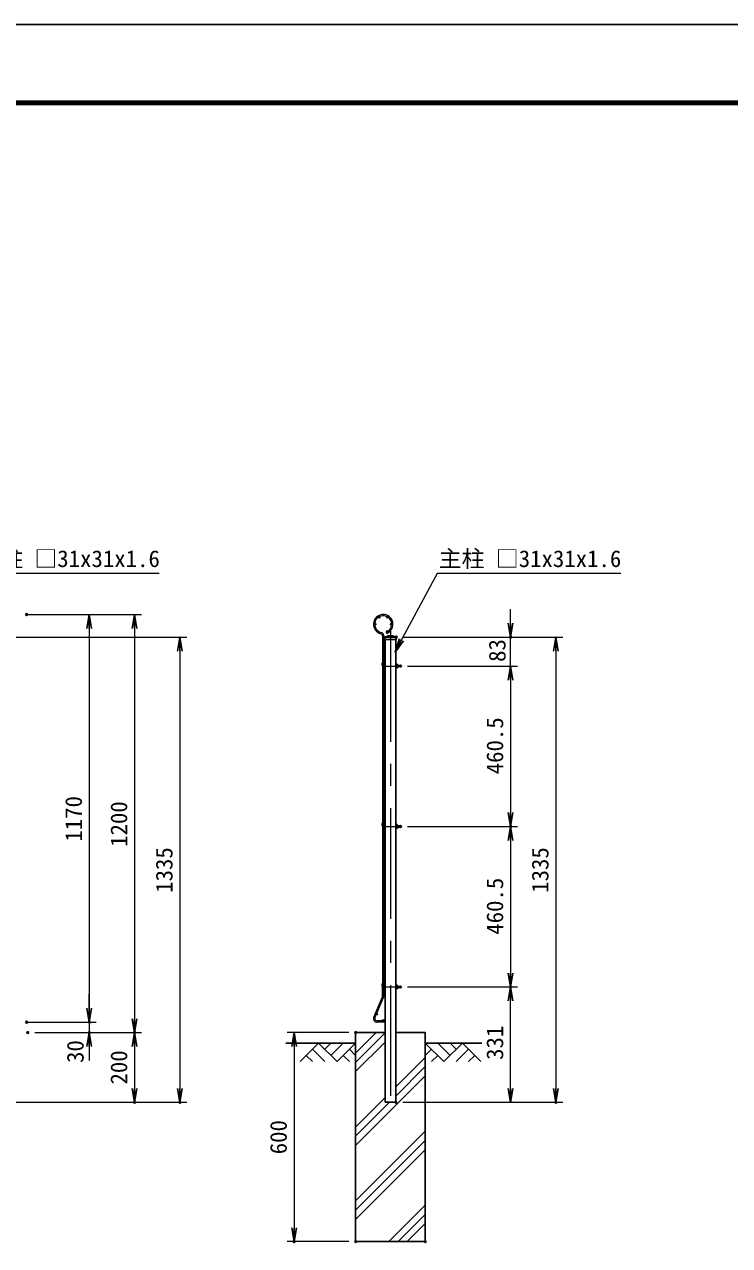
# Model space of a CAD drawing. Units: millimetres, scale not verified. Extents: x -4200 to 4200, y -2970 to 2970.
# Drawn here: x -731 to 1293, y -535 to 2970 of the extents above; entities that cross this region are included whole.
import ezdxf
from ezdxf.enums import TextEntityAlignment as Align

# ---------------------------------------------------------------- set-up
doc = ezdxf.new("R2010")
doc.units = ezdxf.units.MM
doc.header["$LTSCALE"] = 10
doc.header["$PDMODE"] = 32
doc.header["$PDSIZE"] = 5
doc.linetypes.add('USER1', pattern=[50.8, 31.75, -6.35, 6.35, -6.35])
for name, color, linetype, lineweight in [('0-1_D-STR-DIM', 7, 'Continuous', 13), ('0-2_D-STR3', 3, 'Continuous', 13), ('0-3_D-BMK', 2, 'USER1', 13), ('0-4_D-STR1', 1, 'Continuous', 25), ('0-5_D-STR2', 7, 'Continuous', 13), ('0-6_0', 7, 'Continuous', 25), ('0-8_D-STR-TXT', 7, 'Continuous', 25), ('0-9_D-BGD', 7, 'Continuous', 25), ('0-A_D-STR4', 7, 'Continuous', 25), ('0-B_D-DCR-HCH', 7, 'Continuous', 13), ('0-C_D-TTL', 7, 'Continuous', 25)]:
    doc.layers.add(name, color=color, linetype=linetype, lineweight=lineweight)
doc.layers.add('0-7_Defpoints', color=7, linetype='Continuous')
doc.styles.add('ＭＳ ゴシック', font='')
doc.styles.get('ＭＳ ゴシック').set_extended_font_data('MS Gothic')

# ---------------------------------------------------------------- blocks, each defined once
blk = doc.blocks.new('_Open')
at = {"layer": '0-6_0'}
blk.add_line((-10, 1.667), (0, 0), dxfattribs=at)
blk.add_lwpolyline([(-10, -1.667), (0, 0), (-10, 0)], dxfattribs=at)

msp = doc.modelspace()

# ---------------------------------------------------------------- linework, layer by layer
at = {"layer": '0-1_D-STR-DIM'}
for p, q in [((-724.99, 1276.38), (-524.99, 1276.38)), ((-704.99, 1276.38), (-394.99, 1276.38)), ((664.06, 1251.38), (664.06, 1291.38)), ((-544.99, 1236.38), (-544.99, 146.38)), ((-414.99, 1236.38), (-414.99, 116.38)), ((-963.95, 1211.38), (-264.99, 1211.38)), ((355.87, 1211.38), (684.06, 1211.38)), ((355.87, 1211.38), (814.06, 1211.38)), ((664.06, 1128.38), (664.06, 1211.38)), ((-284.99, 1171.38), (-284.99, -83.62)), ((794.06, 1171.38), (794.06, -83.62)), ((368.2, 1128.38), (684.06, 1128.38)), ((368.2, 1128.38), (684.06, 1128.38)), ((664.06, 1088.38), (664.06, 1048.38)), ((664.06, 1088.38), (664.06, 707.88)), ((368.2, 667.88), (684.06, 667.88)), ((368.2, 667.88), (684.06, 667.88)), ((664.06, 627.88), (664.06, 247.38)), ((-544.99, 146.38), (-544.99, 186.38)), ((368.2, 207.38), (684.06, 207.38)), ((368.2, 207.38), (684.06, 207.38)), ((664.06, -83.62), (664.06, 167.38)), ((-724.99, 106.38), (-524.99, 106.38)), ((-704.99, 106.38), (-524.99, 106.38)), ((-544.99, 106.38), (-544.99, 76.38)), ((-701.76, 76.38), (-524.99, 76.38)), ((-701.76, 76.38), (-394.99, 76.38)), ((-701.76, 76.38), (-394.99, 76.38)), ((199.37, 76.38), (22.97, 76.38)), ((-544.99, 36.38), (-544.99, -3.62)), ((-414.99, 36.38), (-414.99, -83.62)), ((42.97, 36.38), (42.97, -483.62)), ((-964.95, -123.62), (-394.99, -123.62)), ((-964.95, -123.62), (-264.99, -123.62)), ((354.87, -123.62), (684.06, -123.62)), ((354.87, -123.62), (814.06, -123.62)), ((199.37, -523.62), (22.97, -523.62))]:
    msp.add_line(p, q, dxfattribs=at)
at = {"layer": '0-2_D-STR3'}
for p, q in [((296.24, 1138.27), (296.67, 1138.84)), ((303.37, 1139.09), (300.27, 1141.43)), ((300.39, 1135.14), (303.37, 1139.09)), ((302.47, 1130.98), (303.87, 1130.98)), ((302.47, 1125.78), (303.87, 1125.78)), ((339, 1133.9), (334.87, 1133.9)), ((334.87, 1133.9), (334.87, 1122.85)), ((339, 1131.14), (334.87, 1131.14)), ((339, 1125.61), (334.87, 1125.61)), ((339, 1122.85), (334.87, 1122.85)), ((339.5, 1132.53), (339.5, 1124.04)), ((339.5, 1125.78), (343.51, 1125.78)), ((296.24, 677.77), (296.67, 678.34)), ((303.37, 678.59), (300.27, 680.93)), ((300.39, 674.64), (303.37, 678.59)), ((302.47, 670.48), (303.87, 670.48)), ((339, 673.4), (334.87, 673.4)), ((334.87, 673.4), (334.87, 662.35)), ((339, 670.64), (334.87, 670.64)), ((339.5, 672.03), (339.5, 663.54)), ((302.47, 665.28), (303.87, 665.28)), ((339, 665.11), (334.87, 665.11)), ((339, 662.35), (334.87, 662.35)), ((339.5, 665.28), (343.51, 665.28)), ((296.24, 217.27), (296.67, 217.84)), ((303.37, 218.09), (300.27, 220.43)), ((300.39, 214.14), (303.37, 218.09)), ((334.87, 212.9), (334.87, 201.85)), ((339, 212.9), (334.87, 212.9)), ((339.5, 211.53), (339.5, 203.04)), ((302.47, 209.98), (303.87, 209.98)), ((302.47, 204.78), (303.87, 204.78)), ((339, 210.14), (334.87, 210.14)), ((339, 204.61), (334.87, 204.61)), ((339, 201.85), (334.87, 201.85)), ((339.5, 204.78), (343.51, 204.78))]:
    msp.add_line(p, q, dxfattribs=at)
for points in [[(339.5, 1130.98), (343.51, 1130.98), (343.51, 1125.78)], [(339.5, 670.48), (343.51, 670.48), (343.51, 665.28)], [(339.5, 209.98), (343.51, 209.98), (343.51, 204.78)]]:
    msp.add_lwpolyline(points, dxfattribs=at)
for centre, radius, start, end in [((302.47, 1133.58), 7.8, 143, 221.96156), ((302.47, 1133.58), 2.6, 143, 147.797), ((302.47, 1133.58), 2.6, 212.203, 270), ((302.47, 1133.58), 7.8, 253.6171, 270), ((334.84, 1125.59), 0.031, 40.87793, 319.12207), ((331.62, 1128.38), 7.88, 339.48158, 20.51842), ((337.38, 1124.23), 2.13, 319.53759, 40.46241), ((337.35, 1132.52), 2.16, 320.19668, 39.80332), ((340.47, 1128.38), 4, 319.4584, 40.5416), ((302.47, 673.08), 7.8, 143, 221.96156), ((302.47, 673.08), 2.6, 143, 147.797), ((302.47, 673.08), 2.6, 212.203, 270), ((331.62, 667.88), 7.88, 339.48158, 20.51842), ((337.35, 672.02), 2.16, 320.19668, 39.80332), ((340.47, 667.88), 4, 319.4584, 40.5416), ((302.47, 673.08), 7.8, 253.6171, 270), ((334.84, 665.09), 0.031, 40.87793, 319.12207), ((337.38, 663.73), 2.13, 319.53759, 40.46241), ((302.47, 212.58), 7.8, 143, 221.96156), ((302.47, 212.58), 2.6, 143, 147.797), ((302.47, 212.58), 2.6, 212.203, 270), ((337.35, 211.52), 2.16, 320.19668, 39.80332), ((302.47, 212.58), 7.8, 253.6171, 270), ((334.84, 204.59), 0.031, 40.87793, 319.12207), ((331.62, 207.38), 7.88, 339.48158, 20.51842), ((337.38, 203.23), 2.13, 319.53759, 40.46241), ((340.47, 207.38), 4, 319.4584, 40.5416)]:
    msp.add_arc(centre, radius, start, end, dxfattribs=at)
at = {"layer": '0-3_D-BMK'}
for p, q in [((319.37, 1228.88), (319.37, -145.38)), ((302.47, 1128.38), (348.2, 1128.38)), ((302.47, 667.88), (348.2, 667.88)), ((302.47, 207.38), (348.2, 207.38))]:
    msp.add_line(p, q, dxfattribs=at)
at = {"layer": '0-4_D-STR1'}
for p, q in [((302.87, 1211.38), (313.37, 1215.38)), ((302.87, 1211.38), (335.87, 1211.38)), ((302.87, 1211.38), (302.87, 1204.38)), ((302.87, 1204.38), (335.87, 1204.38)), ((303.87, 1204.38), (303.87, -123.62)), ((313.37, 1215.38), (325.37, 1215.38)), ((325.37, 1215.38), (335.87, 1211.38)), ((334.87, 1204.38), (334.87, -123.62)), ((335.87, 1211.38), (335.87, 1204.38)), ((303.87, -123.62), (334.87, -123.62))]:
    msp.add_line(p, q, dxfattribs=at)
at = {"layer": '0-5_D-STR2'}
for p, q in [((296.67, 1214.97), (296.67, 1132.38)), ((300.27, 1214.97), (300.27, 1132.38)), ((307.31, 1225.63), (308.61, 1222.28)), ((296.67, 1132.38), (296.67, 211.38)), ((300.27, 1132.38), (300.27, 211.38)), ((296.67, 181.43), (296.67, 211.38)), ((300.27, 181.43), (300.27, 211.38)), ((271.26, 120.28), (296.16, 178.93)), ((274.58, 118.88), (299.47, 177.53)), ((302.27, 109.98), (280.47, 109.98)), ((302.27, 106.38), (280.47, 106.38)), ((302.27, 109.98), (302.27, 106.38))]:
    msp.add_line(p, q, dxfattribs=at)
for centre in [(287.17, 1267.95), (309.77, 1267.95), (275.87, 1248.38), (309.77, 1228.8), (321.07, 1248.38), (302.07, 1132.38), (302.07, 978.38), (302.07, 824.88), (302.07, 671.88), (302.07, 642.08), (302.07, 498.08), (302.07, 354.58), (302.07, 211.38), (281, 129.4), (298.77, 111.78)]:
    msp.add_circle(centre, 1.8, dxfattribs=at)
for centre, radius, start, end in [((298.47, 1248.38), 28, 291.25, 256.20952), ((298.47, 1248.38), 24.4, 291.25, 256.20952), ((290.27, 1214.97), 6.4, 0, 76.20952), ((290.27, 1214.97), 10, 0, 76.20952), ((290.27, 181.43), 6.4, 337, 0), ((290.27, 181.43), 10, 337, 0), ((280.47, 116.38), 10, 157, 270), ((280.47, 116.38), 6.4, 157, 270)]:
    msp.add_arc(centre, radius, start, end, dxfattribs=at)
at = {"layer": '0-6_0'}
for p, q in [((219.37, 17.48), (278.27, 76.38)), ((219.37, -9.04), (303.87, 75.46)), ((219.37, -35.56), (303.87, 48.94)), ((334.87, -79.16), (419.37, 5.34)), ((334.87, -105.67), (419.37, -21.17)), ((219.37, -247.69), (419.37, -47.69)), ((219.37, -194.66), (303.87, -110.16)), ((219.37, -221.17), (316.92, -123.62)), ((219.37, -406.79), (419.37, -206.79)), ((219.37, -433.31), (419.37, -233.31)), ((219.37, -459.82), (419.37, -259.82)), ((314.66, -523.62), (419.37, -418.92)), ((341.18, -523.62), (419.37, -445.44)), ((367.7, -523.62), (419.37, -471.95))]:
    msp.add_line(p, q, dxfattribs=at)
at = {"layer": '0-7_Defpoints'}
for p in [(-724.99, 1276.38), (335.87, 1211.38), (664.06, 1211.38), (348.2, 1128.38), (348.2, 667.88), (664.06, 667.88), (348.2, 207.38), (664.06, 207.38), (-724.99, 106.38), (-544.99, 106.38), (-721.76, 76.38), (-544.99, 76.38), (-414.99, 76.38), (219.37, 76.38), (-414.99, -123.62), (-284.99, -123.62), (334.87, -123.62), (794.06, -123.62), (42.97, -523.62), (219.37, -523.62), (219.37, -523.62), (419.37, -523.62)]:
    msp.add_point(p, dxfattribs=at)
at = {"layer": '0-8_D-STR-TXT', "lineweight": 13}
for points in [[(-344.06, 1393.89), (-871.3, 1393.89), (-991.09, 1170.25)], [(980.33, 1393.89), (453.09, 1393.89), (333.3, 1170.25)]]:
    msp.add_lwpolyline(points, dxfattribs=at)
at = {"layer": '0-9_D-BGD'}
for p, q in [((19.37, 46.38), (219.37, 46.38)), ((419.37, 46.38), (581.9, 46.38))]:
    msp.add_line(p, q, dxfattribs=at)
at = {"layer": '0-A_D-STR4'}
msp.add_lwpolyline([(303.87, 76.38), (219.37, 76.38), (219.37, -523.62), (419.37, -523.62), (419.37, 76.38), (334.87, 76.38)], dxfattribs=at)
at = {"layer": '0-B_D-DCR-HCH'}
for p, q in [((112.94, 46.38), (59.73, -6.84)), ((112.94, 46.38), (166.15, -6.84)), ((130.68, 28.64), (148.42, 46.38)), ((148.42, 10.9), (183.89, 46.38)), ((166.15, -6.84), (219.37, 46.38)), ((472.58, -6.84), (419.37, 46.38)), ((490.32, 10.9), (454.84, 46.38)), ((525.79, 46.38), (472.58, -6.84)), ((508.15, 28.55), (490.32, 46.38)), ((525.79, 46.38), (579, -6.84)), ((77.47, 10.9), (95.29, -6.84)), ((95.21, 28.64), (130.84, -6.84)), ((183.89, 10.9), (201.71, -6.84)), ((201.63, 28.64), (219.37, 10.98)), ((437.1, 28.64), (419.37, 10.98)), ((454.84, 10.9), (437.02, -6.84)), ((543.53, 28.64), (507.89, -6.84)), ((561.27, 10.9), (543.45, -6.84))]:
    msp.add_line(p, q, dxfattribs=at)
at = {"layer": '0-C_D-TTL', "color": 2}
msp.add_lwpolyline([(-4200, 2970), (4200, 2970), (4200, -2970), (-4200, -2970)], close=True, dxfattribs=at)
at = {"layer": '0-C_D-TTL'}
for points in [[(-3930, 2750), (3930, 2750), (3930, -2750), (-3930, -2750)], [(-3927.5, 2747.5), (3927.5, 2747.5), (3927.5, -2747.5), (-3927.5, -2747.5)], [(-3925, 2745), (3925, 2745), (3925, -2745), (-3925, -2745)], [(-3922.5, 2742.5), (3922.5, 2742.5), (3922.5, -2742.5), (-3922.5, -2742.5)], [(-3920, 2740), (3920, 2740), (3920, -2740), (-3920, -2740)]]:
    msp.add_lwpolyline(points, close=True, dxfattribs=at)

# ---------------------------------------------------------------- block references
at = {"layer": '0-1_D-STR-DIM', "xscale": 4, "yscale": 4}
for p, rotation in [((-544.99, 1276.38), 90), ((-414.99, 1276.38), 90), ((664.06, 1211.38), 270), ((-284.99, 1211.38), 90), ((794.06, 1211.38), 90), ((664.06, 1128.38), 90), ((664.06, 1128.38), 90), ((664.06, 667.88), 270), ((664.06, 667.88), 90), ((664.06, 207.38), 270), ((664.06, 207.38), 90), ((-544.99, 106.38), 270), ((-544.99, 106.38), 270), ((-414.99, 76.38), 270), ((-544.99, 76.38), 90), ((-414.99, 76.38), 90), ((42.97, 76.38), 90), ((-414.99, -123.62), 270), ((-284.99, -123.62), 270), ((664.06, -123.62), 270), ((794.06, -123.62), 270), ((42.97, -523.62), 270)]:
    msp.add_blockref('_Open', p, dxfattribs=dict(at, rotation=rotation))
at = {"layer": '0-8_D-STR-TXT', "xscale": 4, "yscale": 4, "rotation": 241.82519}
msp.add_blockref('_Open', (332.36, 1168.48), dxfattribs=at)

# ---------------------------------------------------------------- texts
at = {"layer": '0-1_D-STR-DIM', "style": 'ＭＳ ゴシック'}
for s, p in [('83', (664.06, 1140.32)), ('460.5', (657.31, 817.78)), ('1170', (-551.74, 624.48)), ('1200', (-421.74, 609.48)), ('1335', (-291.74, 477.63)), ('1335', (787.31, 477.63)), ('460.5', (657.31, 357.28)), ('331', (657.31, -1.92)), ('30', (-546.86, -10.71)), ('200', (-421.74, -72.62)), ('600', (36.23, -272.87))]:
    msp.add_text(s, height=48.09, rotation=90, dxfattribs=at).set_placement(p, align=Align.BOTTOM_LEFT)
at = {"layer": '0-8_D-STR-TXT', "style": 'ＭＳ ゴシック'}
for p in [(-866.45, 1398.15), (457.94, 1398.15)]:
    msp.add_text('主柱 □31x31x1.6', height=48.09, dxfattribs=at).set_placement(p, align=Align.BOTTOM_LEFT)

doc.saveas('drawing.dxf')
